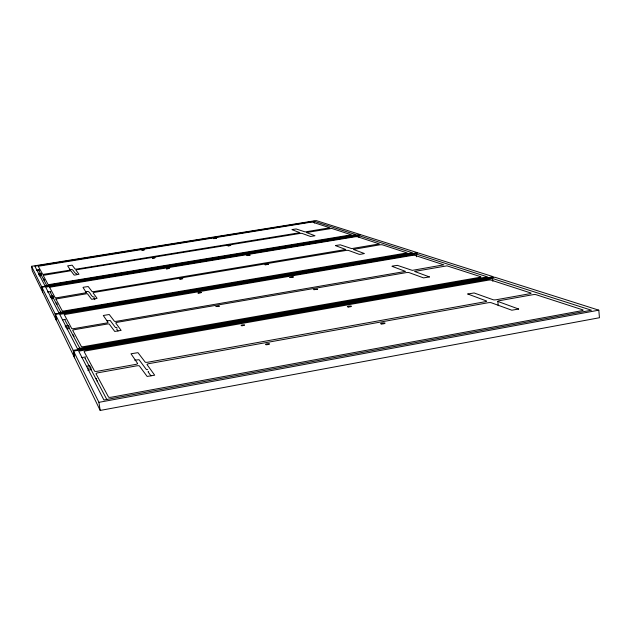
<?xml version="1.0" encoding="UTF-8"?>
<svg xmlns="http://www.w3.org/2000/svg" width="631" height="631" viewBox="0 0 631 631"><rect width="100%" height="100%" fill="white"/><g stroke="black" fill="none" stroke-linecap="round" stroke-linejoin="round"><path stroke-width="0.95" d="M56.751 304.473L57.192 304.181M50.385 292.39L50.803 292.121M43.941 280.164L44.588 279.856M141.936 250.176L144.381 249.821L141.951 250.199M94.295 297.966L93.901 298.25L94.879 299.615M69.662 270.178L70.278 269.887L67.635 265.864L72.139 265.178L75.168 269.09L76.643 269.082L299.938 232.689L291.916 229.637L292.476 229.479L296.184 228.966L305.167 231.916L329.879 227.783L312.495 222.136L310.925 222.191L38.27 266.266L42.782 274.438L68.803 270.36C73.811 267.008 73.251 273.286 76.769 273.862M31.55 266.298L41.725 286.837L360.167 234.519L316.107 220.558L31.55 266.298L32.276 270.786L100.195 410.442L599.45 317.732L598.811 310.176L494.799 277.206L73.551 351.096L74.616 357.856M73.551 351.096L98.925 402.333L598.811 310.176M86.463 366.303L89.728 365.72L90.785 367.715L91.085 369.64L87.796 370.223M87.496 368.299L90.785 367.715M134.734 360.191L139.025 359.694L146.274 369.411A2.563 0.576 -8.7 0 0 147.733 369.632M81.722 357.603L85.603 356.917M55.37 314.404L73.196 350.379L493.332 276.733L418.503 253.015L55.37 314.404L56.301 320.185M492.543 278.508L78.709 351.159L103.918 399.999L591.436 310.231L492.543 278.508L492.811 281.252M65.064 325.99L68.393 325.422L69.402 328.483L66.894 328.909M65.798 327.418L69.142 326.85M107.065 320.848L110.196 320.509L115.363 327.418A2.161 0.402 -8.7 0 0 116.956 327.528M62.587 319.838L65.498 319.341M55.118 313.883L417.414 252.668L361.003 234.787L41.914 287.231L55.118 313.883L56.041 319.657M416.294 254.048L59.724 314.372L77.432 348.675L487.432 276.875L416.294 254.048L416.594 256.809M50.054 296.365L52.759 295.915L53.556 298.408L51.742 298.708M50.606 297.438L53.327 296.988M85.493 292.216C90.47 288.777 90.241 297.611 94.279 296.996M358.881 235.639L45.669 287.144L58.793 312.566L412.516 252.842L358.881 235.639L359.11 237.579M47.451 292.05L50.37 291.569M39.067 275.857L41.465 275.463L41.267 274.209L40.826 273.381L38.436 273.767M314.104 221.276L34.855 266.187L44.967 285.78L355.979 234.708L314.104 221.276L314.317 223.003M37.126 270.005L39.075 269.689M36.551 270.525L39.469 270.052M38.862 274.595L41.267 274.209M56.995 303.203L56.033 303.109M43.949 279.186L43.389 279.107M150.967 375.839L148.119 371.911A2.587 0.584 -8.7 0 1 148.585 371.407M117.997 331.023L116.672 329.185A2.177 0.41 -8.7 0 1 117.098 328.814M38.893 270.573L40.266 273.191M41.646 275.802L47.151 286.253M50.251 292.137L52.507 296.42M53.414 298.132L61.089 312.708M65.009 320.154L68.18 326.172M69.544 328.751L80.137 348.856M84.972 358.037L89.539 366.706M90.383 368.299L106.899 399.644M52.759 295.915L52.988 297.327M40.826 273.381L41.031 274.627M41.725 286.837L42.734 292.287M73.196 350.379L74.261 357.122M98.925 402.333L100.195 410.442M497.812 301.334L498.238 305.704M85.217 358.495A2.406 0.497 -9.2 0 1 85.469 358.179M96.717 378.766A2.595 0.584 -9.2 0 1 95.762 378.521M97.142 381.14A2.619 0.592 -9.2 0 1 97.403 380.761M73.496 334.943A2.185 0.41 -9.1 0 1 72.723 334.785M73.693 336.631A2.201 0.418 -9.1 0 1 74.182 336.244M244.442 325.028C240.095 327.173 239.867 324.058 244.442 325.068M293.336 276.977L289.874 277.459L293.336 276.977M64.267 314.601L71.745 328.585A2.185 0.402 -9.1 0 0 74.095 328.585L106.158 323.08A2.169 0.394 -8.8 0 0 108.027 322.354L103.295 315.484L109.242 314.506L114.432 321.258A2.161 0.394 -8.7 0 0 116.822 321.25L405.528 271.401L391.938 266.298L392.577 266.037L397.372 265.367L412.288 270.368L443.822 264.823L414.741 255.318L412.603 255.35L64.267 314.601M306.421 232.539L315.003 235.757L310.515 236.467L301.91 233.36L300.261 233.407L77.092 269.666L75.909 270.084L78.978 274.272L75.01 275.021L74.127 275.061L70.995 270.88L70.412 270.817L43.184 275.361L48.059 284.486L49.604 284.486L351.388 234.811L331.74 228.43L306.421 232.539M55.899 299.015L62.264 310.941L64.054 310.98L407.098 252.897L382.102 244.725L380.154 244.765L353.344 249.411L364.418 253.544L360.443 254.301L359.284 254.348L348.296 250.357L346.38 250.389L94.382 292.366L93.072 292.879L97.064 298.321L92.56 299.204L91.542 299.244L87.488 293.809L86.81 293.707L55.899 299.015M49.573 287.255L55.173 297.737L56.845 297.761L86.36 292.713L83.016 287.436L83.82 287.16L88.214 286.553L92.102 291.601L93.806 291.609L345.78 249.497L335.518 245.633L336.118 245.42L340.298 244.836L351.68 248.614L379.397 243.905L357.28 236.664L355.466 236.712L49.573 287.255M219.265 306.114L215.881 306.548L219.265 306.145M268.309 264.381L265.099 264.744L268.309 264.381M518.65 309.032L511.836 310.215L491.218 302.722A2.485 0.505 -5.3 0 0 487.96 302.762L149.168 363.598A2.587 0.568 -8.7 0 0 147.031 364.568L154.674 375.193L147.141 376.447L139.38 365.941A2.595 0.568 -8.8 0 0 136.477 365.877L98.27 372.74A2.619 0.576 -9.2 0 0 95.991 373.733L108.516 397.049A2.847 0.678 -9.3 0 0 111.648 397.167L581.711 310.72A2.705 0.568 -4.3 0 0 582.831 309.868L536.011 294.677A2.485 0.489 -4.9 0 0 532.706 294.724L499.255 300.727A2.485 0.497 -5.2 0 0 498.025 301.5L518.65 309.032M201.242 292.571L198.087 293.029L201.242 292.571M249.986 255.161L246.95 255.579L249.986 255.161M182.714 278.65L179.788 279.068L182.714 278.65M230.725 245.467L227.878 245.838L230.717 245.483M467.784 293.999L486.43 300.963A2.461 0.489 -5.4 0 1 485.176 301.728L148.088 362.178A2.563 0.56 -8.7 0 1 145.193 362.123L137.976 352.674L131.003 353.762L137.613 363.48A2.571 0.56 -8.8 0 1 135.46 364.442L97.458 371.257A2.595 0.568 -9.2 0 1 94.626 371.186L84.144 351.688A2.406 0.489 -9.1 0 1 86.266 350.82L488.197 280.188A2.272 0.418 -5.5 0 1 491.186 280.125L530.852 293.005A2.461 0.481 -5 0 1 529.709 293.746L496.416 299.717A2.461 0.489 -5.3 0 1 493.174 299.757L474.086 292.965L467.784 293.999M169.155 268.459L166.41 268.814L169.155 268.459M216.394 238.25L213.704 238.628L216.394 238.25M317.59 289.219L313.852 289.668L317.59 289.219M154.95 257.779L152.371 258.15L154.95 257.779M429.395 276.922L423.582 277.892L408.849 272.537L406.553 272.553L117.587 322.252A2.177 0.402 -8.7 0 0 115.725 322.977L121.12 330.384L114.732 331.449L109.273 324.089A2.185 0.402 -8.8 0 0 106.876 324.097L74.663 329.634A2.201 0.402 -9.1 0 0 72.707 330.384L81.391 346.553A2.358 0.465 -9.1 0 0 83.947 346.577L479.528 277.364A2.224 0.402 -5.6 0 0 480.68 276.717L446.961 265.84L414.567 271.417L429.395 276.922M348.359 306.95A2.067 0.402 -6.7 0 0 351.443 306.256A2.067 0.402 -6.7 0 0 348.391 306.24A2.067 0.402 -6.7 0 0 348.359 306.95M266.479 344.692A2.035 0.442 -7.4 0 0 269.555 343.942A2.035 0.442 -7.4 0 0 266.582 343.903A2.035 0.442 -7.4 0 0 266.479 344.692M381.747 323.948A2.24 0.473 -6.3 0 0 385.06 323.175A2.24 0.473 -6.3 0 0 381.684 323.127A2.24 0.473 -6.3 0 0 381.747 323.948"/></g></svg>
